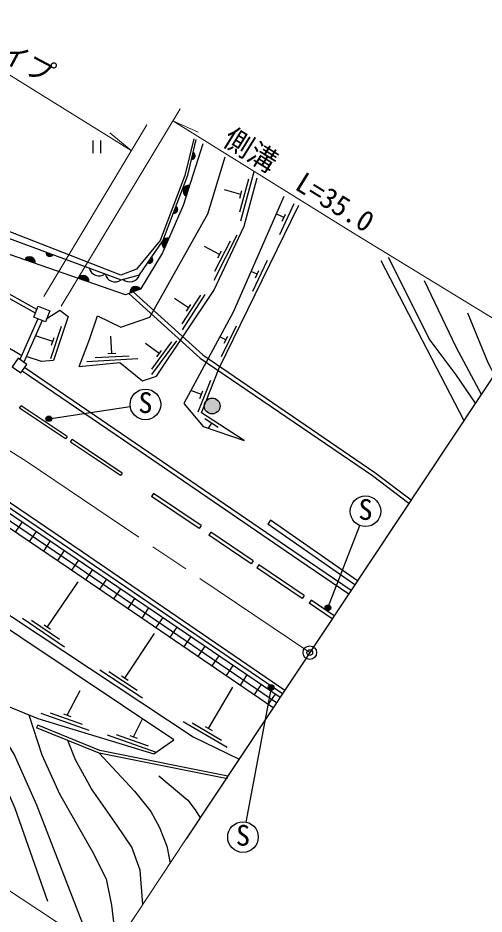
# Model space of a CAD drawing. Units: millimetres at full size, sheet at 1:1000; details may follow other scales. Extents: x 40000 to 680000, y 20000 to 380000.
# Drawn here: x 530742 to 571859, y 239524 to 318632 of the extents above; entities that cross this region are included whole.
import ezdxf
from ezdxf.enums import TextEntityAlignment as Align

# ---------------------------------------------------------------- set-up
doc = ezdxf.new("R2010")
doc.units = ezdxf.units.MM
doc.header["$LTSCALE"] = 1000
doc.header["$PDMODE"] = 32
doc.header["$PDSIZE"] = 500
doc.linetypes.add('CHAIN', pattern=[18.5, 12, -1.5, 3.5, -1.5])
for name, color, linetype, lineweight in [('M-BGD', 7, 'Continuous', 25), ('M-BGD-EXST', 7, 'Continuous', 25), ('M-BMK', 2, 'CHAIN', 13), ('M-BMK-OTRS', 5, 'Continuous', 25), ('M-BMK-SRVR', 3, 'Continuous', 25), ('M-STR-HTXT', 7, 'Continuous', 13)]:
    doc.layers.add(name, color=color, linetype=linetype, lineweight=lineweight)
doc.layers.add('M-OTRS', color=6, linetype='Continuous')
doc.styles.add('ＭＳ ゴシック', font='')
doc.styles.get('ＭＳ ゴシック').set_extended_font_data('MS Gothic')

msp = doc.modelspace()

# ---------------------------------------------------------------- hatches: boundary and pattern name
at = {"layer": 'M-BGD'}
for points in [[(546188, 306753), (546047, 306143, 0.84072)], [(545573, 302906), (545874, 303850, 0.82183)], [(544683, 301997), (544461, 301411, 0.84072)], [(544065, 299195), (543672, 298286, -0.82183)], [(531338, 297292), (532274, 296967, 0.82183)], [(533820, 297729), (533233, 297946, 0.84072)], [(542187, 297000), (542542, 297515, -0.84072)], [(536061, 295652), (536997, 295327, 0.82183)], [(541553, 294694), (540626, 294344, -0.82183)], [(548578, 284379, -1), (547178, 284379, -1)]]:
    msp.add_hatch(color=256, dxfattribs=at).paths.add_polyline_path(points)
at = {"layer": 'M-BGD-EXST'}
for points in [[(533684, 283375, -1), (533245, 283136, -1)], [(558299, 266670, -1), (557859, 266431, -1)], [(553295, 259635, -1), (552856, 259396, -1)]]:
    msp.add_hatch(color=256, dxfattribs=at).paths.add_polyline_path(points)

# ---------------------------------------------------------------- linework, layer by layer
at = {"layer": 'M-BGD'}
for p, q in [((537354, 307809), (537354, 306691)), ((538021, 307809), (538021, 306691)), ((550401, 300719), (551583, 305061)), ((550309, 301522), (551097, 304416)), ((550413, 303048), (548966, 303442)), ((550321, 302710), (550505, 303385)), ((553855, 299514), (555110, 302239)), ((554210, 301002), (553510, 301325)), ((554064, 300685), (554356, 301320)), ((548048, 295481), (550093, 299489)), ((548536, 297758), (547200, 298440)), ((548122, 296285), (549485, 298958)), ((548377, 297446), (548695, 298070)), ((551470, 294525), (552742, 297242)), ((562766, 297219), (570063, 283088)), ((551834, 296011), (551301, 296261)), ((551686, 295694), (551983, 296328)), ((545800, 293048), (544539, 293860)), ((545241, 291624), (546865, 294147)), ((545252, 291087), (547270, 294221)), ((545611, 292754), (545990, 293342)), ((532493, 292073), (530914, 288476)), ((532878, 291925), (531257, 288232)), ((533630, 288561), (534574, 291408)), ((548708, 288743), (550019, 291441)), ((533817, 290079), (532394, 290551)), ((533707, 289747), (533928, 290411)), ((539034, 289030), (538947, 290527)), ((549094, 290224), (548558, 290484)), ((548941, 289909), (549247, 290538)), ((543189, 289005), (541980, 289892)), ((542544, 287618), (544318, 290037)), ((542567, 287142), (544749, 290117)), ((537554, 288643), (540549, 288817)), ((538685, 289009), (539383, 289050)), ((542982, 288722), (543396, 289287)), ((536823, 288300), (541315, 288562)), ((546653, 283870), (547760, 286659)), ((546928, 285375), (546004, 285742)), ((546798, 285050), (547057, 285700)), ((530876, 284173), (531020, 284389)), ((534944, 281479), (530876, 284173)), ((535087, 281695), (531020, 284389)), ((550684, 281315), (546921, 283784)), ((548408, 282481), (547237, 283249)), ((547823, 282865), (547521, 282406)), ((535087, 281695), (534944, 281479)), ((535381, 281189), (535525, 281405)), ((539791, 278239), (535381, 281189)), ((539936, 278455), (535525, 281406)), ((539936, 278455), (539791, 278239)), ((542710, 276654), (542534, 276394)), ((546725, 273552), (542534, 276394)), ((546902, 273813), (542710, 276654)), ((530528, 273246), (531134, 274142)), ((546902, 273813), (546725, 273552)), ((553032, 274290), (552785, 273937)), ((560448, 268581), (552785, 273937)), ((560686, 268940), (553032, 274290)), ((531770, 272404), (532376, 273300)), ((547748, 273239), (547572, 272979)), ((551309, 270445), (547572, 272979)), ((551485, 270706), (547748, 273239)), ((533012, 271563), (533618, 272459)), ((534254, 270722), (534860, 271618)), ((535494, 269881), (536103, 270775)), ((551485, 270706), (551309, 270445)), ((536733, 269036), (537343, 269930)), ((552003, 270355), (551827, 270094)), ((555809, 267395), (551827, 270094)), ((555986, 267655), (552003, 270355)), ((537972, 268191), (538582, 269085)), ((533336, 264874), (536050, 268864)), ((539211, 267346), (539821, 268240)), ((540451, 266501), (541060, 267395)), ((555986, 267655), (555809, 267395)), ((556619, 267226), (556442, 266966)), ((558467, 265593), (556442, 266966)), ((558644, 265853), (556619, 267226)), ((541690, 265656), (542300, 266550)), ((531138, 265643), (534859, 263112)), ((531927, 265469), (534407, 263782)), ((533046, 265070), (533625, 264677)), ((542929, 264811), (543539, 265705)), ((540183, 260353), (542775, 264278)), ((544168, 263966), (544778, 264859)), ((545408, 263120), (546017, 264014)), ((546647, 262275), (547257, 263169)), ((547886, 261430), (548496, 262324)), ((537974, 261092), (541729, 258612)), ((549125, 260585), (549735, 261479)), ((538766, 260929), (541269, 259276)), ((539890, 260546), (540475, 260160)), ((550365, 259740), (550974, 260634)), ((547559, 255903), (549699, 259556)), ((551604, 258895), (552214, 259789)), ((535090, 257080), (536217, 259273)), ((552843, 258050), (553453, 258944)), ((532769, 257268), (537009, 255761)), ((533576, 257299), (536403, 256295)), ((534760, 257197), (535420, 256962)), ((540929, 255163), (541742, 256746)), ((545314, 256523), (549197, 254248)), ((546113, 256402), (548701, 254886)), ((532490, 256203), (532391, 255959)), ((547257, 256080), (547861, 255726)), ((538608, 255351), (542848, 253844)), ((539415, 255382), (542242, 254378)), ((540599, 255280), (541259, 255046))]:
    msp.add_line(p, q, dxfattribs=at)
for points in [[(546249, 307968), (545478, 304713), (543287, 298988), (541190, 296458), (539814, 295920), (529579, 299921), (529384, 306198), (528809, 311087), (527914, 315553), (527019, 318616), (529846, 318595)], [(475880, 314897), (492307, 308960), (505296, 303476), (515752, 297956), (531075, 288843)], [(509730, 306468), (526946, 300265), (539840, 295508), (541463, 295950), (543530, 298947), (545728, 304761), (546450, 307889)], [(547046, 307530), (545307, 302070), (543504, 297899), (541553, 294694), (540244, 294200), (520498, 301054), (508728, 305366)], [(536134, 287865), (537059, 290251), (537768, 292341), (539816, 291332), (542371, 292230), (547495, 301342), (549011, 306374)], [(536134, 287865), (539726, 288205), (541728, 286607), (542971, 287003), (548012, 294578), (550712, 300240), (551859, 304529)], [(554187, 302877), (549728, 292657), (545382, 284586), (547070, 282561), (550684, 281315)], [(546921, 283784), (548471, 287644), (555510, 302105)], [(532282, 292561), (521732, 298441), (521702, 300636)], [(474755, 299002), (482987, 300585), (490688, 298172), (496674, 295699), (501020, 293540), (506273, 290756), (511630, 287661), (517619, 284105), (523717, 280136), (530099, 275838), (536329, 271577), (554287, 259286)], [(474803, 298538), (482959, 300107), (490529, 297735), (496485, 295274), (500844, 293193), (506105, 290421), (511513, 287283), (517458, 283750), (523505, 279785), (536110, 271248), (554089, 258987)], [(532412, 292898), (522087, 298652), (522062, 300511)], [(489386, 298093), (487826, 292557), (490279, 291709), (491993, 288472), (499328, 284802), (506395, 280696), (519117, 272711), (530268, 265740), (546212, 255159), (550248, 253191)], [(489279, 297714), (490395, 297364), (496325, 294914), (500667, 292841), (505914, 290076), (511313, 286943), (517249, 283416), (523286, 279457), (535889, 270922), (553867, 258661)], [(563389, 297516), (567067, 290195), (569372, 287117), (571085, 284631)], [(488985, 296672), (490026, 296346), (495885, 293925), (500182, 291873), (505390, 289129), (510765, 286010), (516676, 282498), (522686, 278556), (535281, 270027), (553257, 257767)], [(489132, 297193), (490210, 296855), (496105, 294419), (500424, 292357), (505652, 289603), (511039, 286477), (516962, 282957), (522986, 279006), (535585, 270474), (553562, 258214)], [(566575, 295440), (569360, 289610), (571608, 285419)], [(540525, 294306), (546828, 288596), (562024, 278226), (565229, 275795)], [(540903, 294449), (547052, 288879), (562234, 278518), (565428, 276096)], [(533293, 292085), (534449, 292843), (535174, 292265), (533886, 288379), (532811, 288306), (531475, 288730)], [(570395, 292593), (572183, 288206), (572757, 287153)], [(531125, 287479), (542068, 279998), (555525, 270794), (559927, 267795)], [(531342, 287785), (542279, 280308), (555736, 271104), (560134, 268108)], [(522396, 261671), (523645, 259510), (525388, 257326), (527215, 255038), (528852, 252551), (530478, 248884), (533351, 240651)], [(536474, 238655), (532423, 249137), (530423, 253651), (527130, 258972)], [(531716, 257098), (532852, 253574), (534423, 250130), (537290, 245090), (538527, 242631), (538987, 240325), (539408, 236815)], [(549214, 251450), (537901, 253722), (532391, 255959)], [(549265, 251708), (537977, 253976), (532490, 256203)], [(541753, 240361), (541533, 243388), (540784, 245425), (539490, 247351), (537229, 250593), (535820, 253138), (535146, 254840)], [(537901, 253722), (541012, 250377), (542471, 248581), (543238, 247160), (543867, 245505), (544180, 244031)], [(543175, 251732), (545737, 249565), (546375, 248724), (546813, 248008)]]:
    msp.add_lwpolyline(points, dxfattribs=at)
for points in [[(532520, 293175), (533559, 292774), (533185, 291806), (532146, 292208)], [(489372, 288252), (489674, 286475), (493033, 284433), (493462, 281262), (499740, 273384), (502210, 271536), (505878, 271394), (514019, 268019), (524583, 260013), (532497, 256778), (542727, 253674), (544480, 254918), (526440, 266968), (511894, 275925), (501072, 282570), (493588, 286506), (491250, 287543)], [(530229, 287834), (530991, 287291), (531525, 288042), (530762, 288584)]]:
    msp.add_lwpolyline(points, close=True, dxfattribs=at)
msp.add_circle((547878, 284379), 700, dxfattribs=at)
for centre, radius, start, end in [((546064, 306461), 318, 266.88391, 67.10165), ((545817, 303349), 505, 83.50514, 241.16333), ((544521, 301723), 318, 259.18063, 59.39837), ((543958, 298702), 505, 77.79968, 235.45787), ((531774, 297037), 505, 352.02958, 149.68777), ((533545, 297889), 318, 169.63865, 329.85638), ((542319, 297288), 318, 245.30262, 45.52036), ((536497, 295397), 505, 352.02958, 149.68777), ((537903, 296759), 903, 193.60254, 305.89249), ((539310, 296239), 903, 193.60254, 305.89249), ((540607, 296238), 903, 229.09227, 341.38222), ((541124, 294428), 505, 31.84184, 189.50003)]:
    msp.add_arc(centre, radius, start, end, dxfattribs=at)
at = {"layer": 'M-BGD-EXST'}
for p, q in [((533465, 283255), (540651, 284317)), ((558079, 266550), (560909, 273822)), ((553076, 259516), (550843, 247646))]:
    msp.add_line(p, q, dxfattribs=at)
for centre, radius in [((541987, 284514), 1350), ((533465, 283255), 250), ((561399, 275080), 1350), ((558079, 266550), 250), ((553076, 259516), 250), ((550594, 246320), 1350)]:
    msp.add_circle(centre, radius, dxfattribs=at)
at = {"layer": 'M-BMK'}
msp.add_lwpolyline([(371268, 302553), (383999, 306885), (392419, 309264), (398413, 310764), (407835, 312515), (417791, 313691), (426573, 314169), (433776, 314220), (440617, 313925), (449916, 313122), (463069, 310977), (469269, 309598), (477878, 307182), (484327, 305017), (491236, 302360), (498289, 299293), (508021, 294072), (517592, 288322), (531459, 279495), (556488, 262606)], dxfattribs=at)
at = {"layer": 'M-BMK-OTRS'}
msp.add_line((573915, 288901), (545585, 246155), dxfattribs=at)
at = {"layer": 'M-BMK-SRVR'}
msp.add_circle((556488, 262606), 600, dxfattribs=at)
at = {"layer": 'M-OTRS'}
msp.add_point((556488, 262606), dxfattribs=at)
at = {"layer": 'M-STR-HTXT'}
for p, q in [((534553, 293199), (545045, 310614)), ((544395, 309535), (546641, 308544)), ((533027, 294039), (542107, 309196)), ((540742, 306917), (538857, 308490)), ((545585, 246155), (537297, 233625))]:
    msp.add_line(p, q, dxfattribs=at)
for points in [[(508252, 325097), (513672, 322552), (526872, 315527), (540742, 306917)], [(544395, 309535), (560120, 299782), (575072, 290623)], [(538740, 235806), (524942, 244912), (510968, 254224), (498758, 262384), (494438, 265065), (488709, 268056), (483046, 270698), (478446, 272782)]]:
    msp.add_lwpolyline(points, dxfattribs=at)

# ---------------------------------------------------------------- texts
at = {"layer": 'M-BGD-EXST', "style": 'ＭＳ ゴシック'}
for p in [(541331, 283221), (560744, 273788), (549938, 245027)]:
    msp.add_text('S', height=1833, rotation=358.508, dxfattribs=at).set_placement(p, align=Align.BOTTOM_LEFT)
at = {"layer": 'M-STR-HTXT', "style": 'ＭＳ ゴシック'}
for s, rotation, p in [('ガードパイプ', 331.979, (519848, 319265)), ('側溝\u3000L=35.0', 328.193, (548396, 307054))]:
    msp.add_text(s, height=1833, rotation=rotation, dxfattribs=at).set_placement(p, align=Align.BOTTOM_LEFT)

doc.saveas('drawing.dxf')
